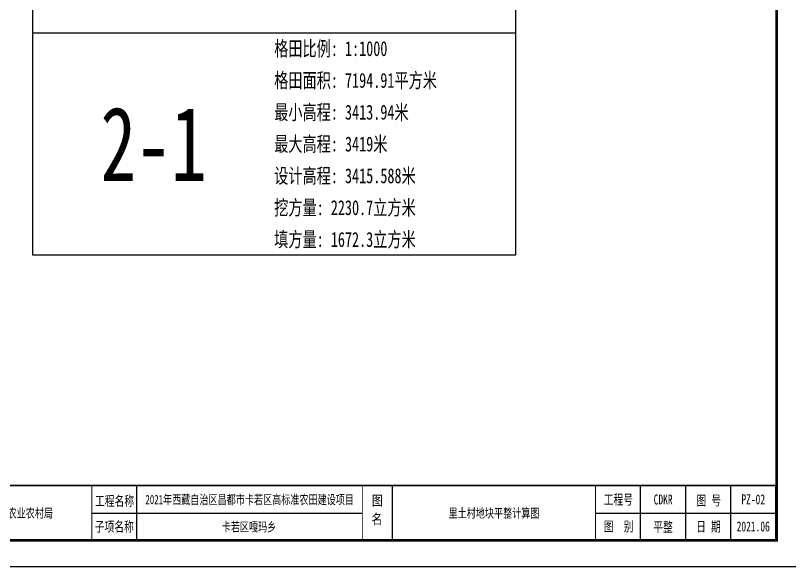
# Model space of a CAD drawing. Extents: x 4283 to 40403, y 1134 to 1764.
# Drawn here: x 4490.3 to 4699.2, y 1467.1 to 1615.6 of the extents above; entities that cross this region are included whole.
import ezdxf
from ezdxf.enums import TextEntityAlignment as Align

# ---------------------------------------------------------------- set-up
doc = ezdxf.new("R2010")
doc.units = 0
for name, color, linetype in [('PUB_TITLE', 4, 'Continuous'), ('S-MODIFY', 4, 'Continuous'), ('tdz_土方计算图', 7, 'Continuous'), ('华泽绵阳图框', 7, 'Continuous')]:
    doc.layers.add(name, color=color, linetype=linetype)
doc.styles.add('-宋体', font='', dxfattribs={"width": 0.8})
doc.styles.add('GLand', font='')
doc.styles.add('长仿宋', font='', dxfattribs={"width": 0.7, "height": 5})
doc.styles.get('-宋体').set_extended_font_data('SimSun')
doc.styles.get('GLand').set_extended_font_data('FangSong_GB2312')
doc.styles.get('长仿宋').set_extended_font_data('SimSun')

msp = doc.modelspace()

# ---------------------------------------------------------------- linework, layer by layer
at = {"layer": 'PUB_TITLE'}
msp.add_lwpolyline([(4282.53, 1467.09), (4702.53, 1467.09), (4702.53, 1764.09), (4282.53, 1764.09)], close=True, dxfattribs=at)
at = {"layer": 'PUB_TITLE', "color": 7, "const_width": 0.566}
msp.add_lwpolyline([(4695.46, 1474.16), (4695.46, 1756.99)], dxfattribs=at)
at = {"layer": 'PUB_TITLE', "color": 7, "const_width": 0.506}
msp.add_lwpolyline([(4300.21, 1474.16), (4695.23, 1474.16), (4695.24, 1488.92), (4300.21, 1488.92)], close=True, dxfattribs=at)
at = {"layer": 'S-MODIFY'}
msp.add_lwpolyline([(4282.53, 1467.09), (4702.53, 1467.09), (4702.53, 1764.09), (4282.53, 1764.09)], close=True, dxfattribs=at)
at = {"layer": 'tdz_土方计算图', "linetype": 'Continuous'}
msp.add_lwpolyline([(4495.03, 1710.96), (4625.03, 1710.96), (4625.03, 1550.96), (4495.03, 1550.96)], close=True, dxfattribs=at)
msp.add_lwpolyline([(4495.03, 1610.96), (4625.03, 1610.96)], dxfattribs=at)
at = {"layer": '华泽绵阳图框', "color": 7}
for p, q in [((4523.04, 1474.16), (4523.04, 1488.92)), ((4591.92, 1474.16), (4591.92, 1488.92)), ((4658.78, 1474.08), (4658.78, 1488.84)), ((4670.93, 1474.08), (4670.93, 1488.84)), ((4683.08, 1474.08), (4683.08, 1488.84)), ((4510.89, 1481.46), (4583.82, 1481.46)), ((4646.62, 1481.46), (4695.23, 1481.46))]:
    msp.add_line(p, q, dxfattribs=at)
at = {"layer": '华泽绵阳图框', "color": 7, "const_width": 0.707}
msp.add_lwpolyline([(4300.21, 1474.16), (4695.46, 1474.16), (4695.46, 1756.99), (4300.21, 1756.99)], close=True, dxfattribs=at)
at = {"layer": '华泽绵阳图框', "color": 7, "const_width": 0.506}
msp.add_lwpolyline([(4300.21, 1488.92), (4695.24, 1488.92)], dxfattribs=at)
at = {"layer": '华泽绵阳图框', "color": 7, "const_width": 0.203, "flags": 128}
for points in [[(4510.89, 1474.16), (4510.89, 1488.92)], [(4583.82, 1474.16), (4583.82, 1488.92)], [(4646.62, 1474.08), (4646.62, 1488.84)]]:
    msp.add_lwpolyline(points, dxfattribs=at)

# ---------------------------------------------------------------- texts
at = {"layer": 'tdz_土方计算图', "linetype": 'Continuous', "style": 'GLand', "width": 0.7}
for s, p in [('格田比例: 1:1000', (4560.03, 1606.67)), ('格田面积: 7194.91平方米', (4560.03, 1598.1)), ('最小高程: 3413.94米', (4560.03, 1589.53)), ('最大高程: 3419米', (4560.03, 1580.96)), ('设计高程: 3415.588米', (4560.03, 1572.39)), ('挖方量: 2230.7立方米', (4560.03, 1563.81)), ('填方量: 1672.3立方米', (4560.03, 1555.24))]:
    msp.add_text(s, height=4, dxfattribs=at).set_placement(p, align=Align.MIDDLE_LEFT)
at = {"layer": 'tdz_土方计算图', "color": 6, "linetype": 'Continuous', "style": 'GLand', "width": 0.7}
msp.add_text('2-1', height=20, dxfattribs=at).set_placement((4527.53, 1580.96), align=Align.MIDDLE_CENTER)
at = {"layer": '华泽绵阳图框', "style": '长仿宋', "width": 0.7}
for s, height, p in [('工程名称', 2.685, (4511.76, 1483.4)), ('工程号', 2.685, (4648.85, 1483.8)), ('图', 2.69, (4673.83, 1483.55)), ('号', 2.69, (4677.84, 1483.55)), ('子项名称', 2.685, (4511.68, 1476.49)), ('图', 2.69, (4648.87, 1476.56)), ('别', 2.69, (4654.21, 1476.56)), ('日', 2.69, (4673.74, 1476.5)), ('期', 2.69, (4677.75, 1476.5))]:
    msp.add_text(s, height=height, dxfattribs=at).set_placement(p)
for s, height, p in [('2021年西藏自治区昌都市卡若区高标准农田建设项目', 2.5, (4553.43, 1485.19)), ('CDKR', 2.685, (4664.85, 1485.15)), ('PZ-02', 2.685, (4689.13, 1485.17)), ('卡若区农业农村局', 2.5, (4490.63, 1481.54)), ('里土村地块平整计算图', 2.5, (4619.27, 1481.54)), ('卡若区嘎玛乡', 2.5, (4553.25, 1477.83)), ('平整', 2.685, (4664.82, 1477.79)), ('2021.06', 2.685, (4689.13, 1477.87))]:
    msp.add_text(s, height=height, dxfattribs=at).set_placement(p, align=Align.MIDDLE)
at = {"layer": '华泽绵阳图框', "color": 7, "style": '-宋体', "width": 0.8}
for s, p in [('图', (4586.37, 1483.55)), ('名', (4586.27, 1478.52))]:
    msp.add_text(s, height=2.69, dxfattribs=at).set_placement(p)

doc.saveas('drawing.dxf')
